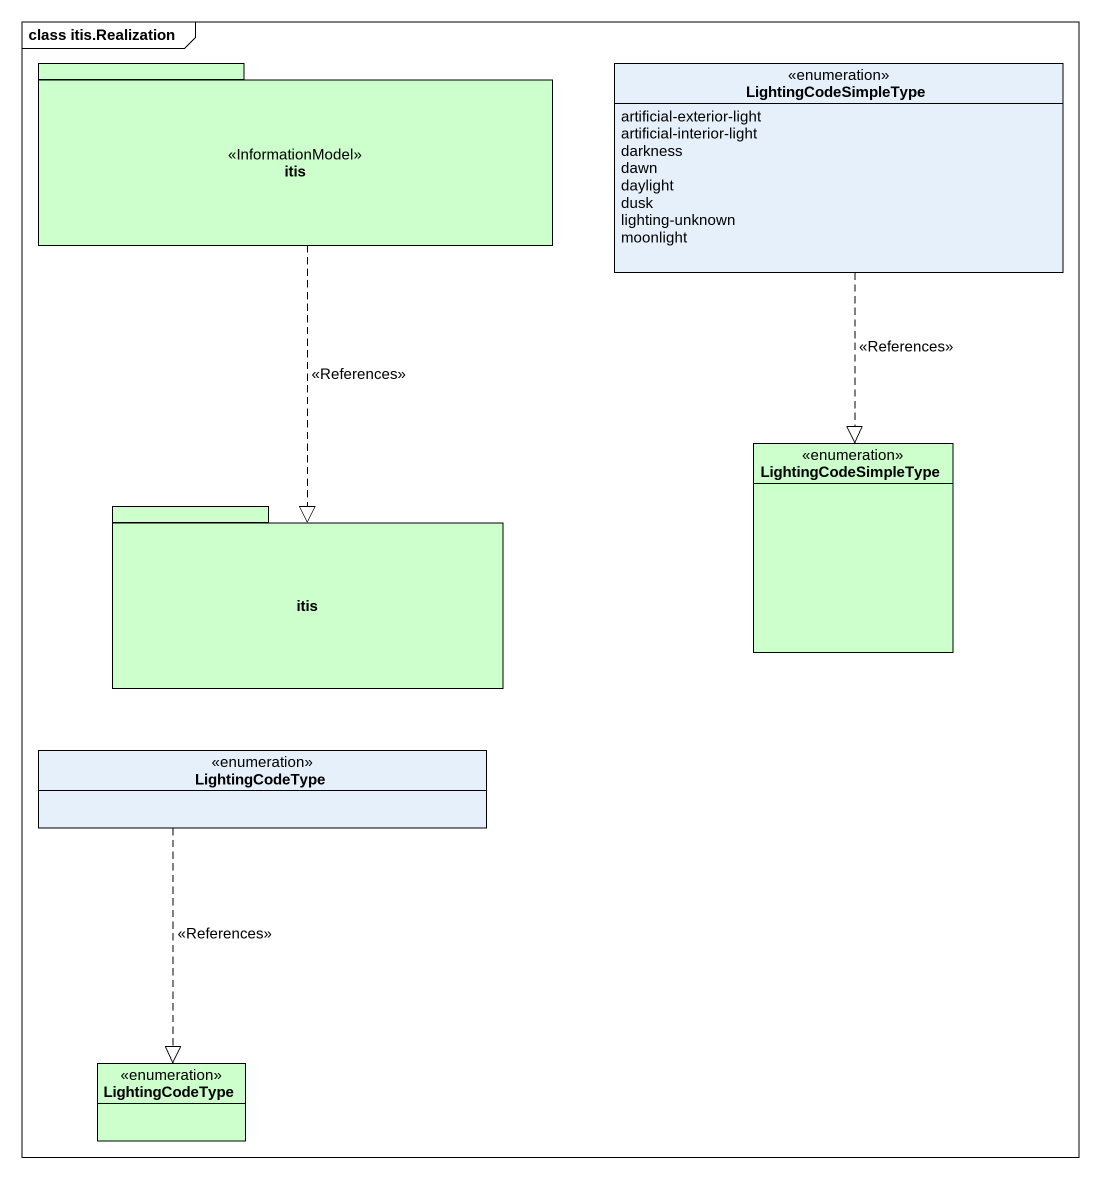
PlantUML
@startuml
mainframe class itis.Realization
hide circle
hide empty members
package itis <<InformationModel>> #CCFFCC {
}
enum LightingCodeSimpleType {
  artificial-exterior-light
  artificial-interior-light
  darkness
  dawn
  daylight
  dusk
  lighting-unknown
  moonlight
}
enum "LightingCodeSimpleType" as LightingCodeSimpleType_2 #CCFFCC
package "itis" as itis_2 #CCFFCC {
}
enum LightingCodeType
enum "LightingCodeType" as LightingCodeType_2 #CCFFCC
itis ..|> itis_2 : <<References>>
LightingCodeSimpleType ..|> LightingCodeSimpleType_2 : <<References>>
LightingCodeType ..|> LightingCodeType_2 : <<References>>
@enduml
